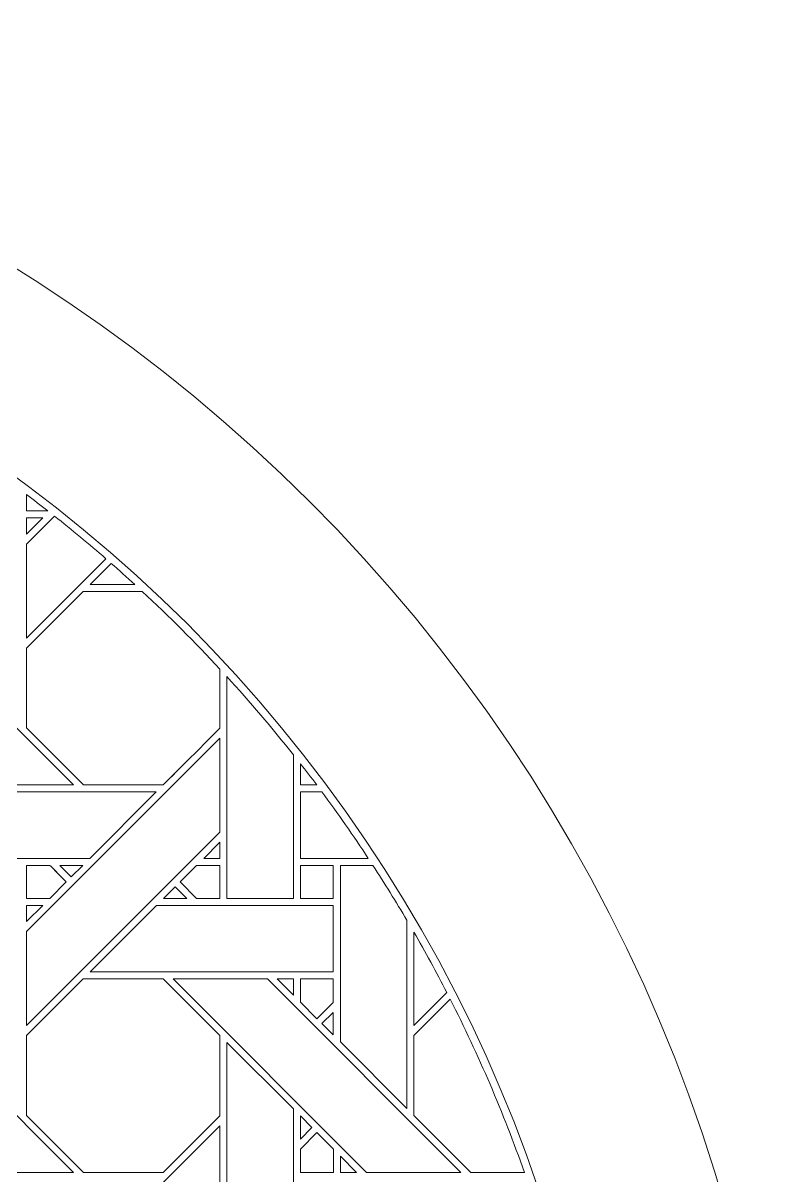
# Model space of a CAD drawing. Header units: inches. Extents: x 8.38 to 16.38, y 5.09 to 13.09.
# Drawn here: x 14.509 to 16.383, y 10.272 to 13.095 of the extents above; entities that cross this region are included whole.
import ezdxf

# ---------------------------------------------------------------- set-up
doc = ezdxf.new("R2010")
doc.units = ezdxf.units.IN
doc.header["$MEASUREMENT"] = 0
doc.layers.add('Design', color=7, linetype='Continuous', lineweight=0)

msp = doc.modelspace()

# ---------------------------------------------------------------- linework, layer by layer
at = {"layer": 'Design'}
for points, knots in [([(12.3829, 13.0948), (10.1737, 13.0948), (8.3829, 11.3039), (8.3829, 9.0948), (8.3829, 6.8856), (10.1737, 5.0948), (12.3829, 5.0948), (14.592, 5.0948), (16.3829, 6.8856), (16.3829, 9.0948), (16.3829, 11.3039), (14.592, 13.0948), (12.3829, 13.0948)], [0, 0, 0, 0, 1, 1, 1, 2, 2, 2, 3, 3, 3, 4, 4, 4, 4]), ([(12.3829, 12.6711), (10.4077, 12.6711), (8.8066, 11.0699), (8.8066, 9.0948), (8.8066, 7.1196), (10.4077, 5.5185), (12.3829, 5.5185), (14.358, 5.5185), (15.9592, 7.1196), (15.9592, 9.0948), (15.9592, 11.0699), (14.358, 12.6711), (12.3829, 12.6711)], [0, 0, 0, 0, 1, 1, 1, 2, 2, 2, 3, 3, 3, 4, 4, 4, 4]), ([(14.5697, 11.9006), (14.5697, 11.9006), (14.5179, 11.9006), (14.5179, 11.9006), (14.5179, 11.9006), (14.5179, 11.9404), (14.5179, 11.9404), (14.5353, 11.9273), (14.5526, 11.914), (14.5697, 11.9006)], [0, 0, 0, 0, 1, 1, 1, 2, 2, 2, 3, 3, 3, 3]), ([(14.5179, 11.5892), (14.5179, 11.5892), (14.5179, 11.8193), (14.5179, 11.8193), (14.5179, 11.8193), (14.5863, 11.8877), (14.5863, 11.8877), (14.629, 11.8539), (14.6711, 11.8192), (14.7122, 11.7835), (14.7122, 11.7835), (14.5179, 11.5892), (14.5179, 11.5892)], [0, 0, 0, 0, 1, 1, 1, 2, 2, 2, 3, 3, 3, 4, 4, 4, 4]), ([(14.5577, 11.8835), (14.5577, 11.8835), (14.5179, 11.8436), (14.5179, 11.8436), (14.5179, 11.8436), (14.5179, 11.8835), (14.5179, 11.8835), (14.5179, 11.8835), (14.5577, 11.8835), (14.5577, 11.8835)], [0, 0, 0, 0, 1, 1, 1, 2, 2, 2, 3, 3, 3, 3]), ([(14.6737, 11.7207), (14.6737, 11.7207), (14.7251, 11.7721), (14.7251, 11.7721), (14.7445, 11.7551), (14.7637, 11.738), (14.7827, 11.7207), (14.7827, 11.7207), (14.6737, 11.7207), (14.6737, 11.7207)], [0, 0, 0, 0, 1, 1, 1, 2, 2, 2, 3, 3, 3, 3]), ([(14.6329, 11.2299), (14.6329, 11.2299), (14.4018, 11.2299), (14.4018, 11.2299), (14.4018, 11.2299), (13.9283, 11.7035), (13.9283, 11.7035), (13.9283, 11.7035), (14.1592, 11.7035), (14.1592, 11.7035), (14.1592, 11.7035), (14.6329, 11.2299), (14.6329, 11.2299)], [0, 0, 0, 0, 1, 1, 1, 2, 2, 2, 3, 3, 3, 4, 4, 4, 4]), ([(14.9915, 11.5131), (14.9915, 11.5131), (14.9915, 11.3686), (14.9915, 11.3686), (14.9737, 11.3507), (14.8618, 11.2389), (14.8528, 11.2299), (14.8528, 11.2299), (14.6571, 11.2299), (14.6571, 11.2299), (14.6571, 11.2299), (14.5179, 11.3691), (14.5179, 11.3691), (14.5179, 11.3691), (14.5179, 11.5648), (14.5179, 11.5648), (14.5179, 11.5648), (14.6566, 11.7035), (14.6566, 11.7035), (14.6566, 11.7035), (14.8011, 11.7035), (14.8011, 11.7035), (14.8669, 11.6425), (14.9305, 11.5789), (14.9915, 11.5131)], [0, 0, 0, 0, 1, 1, 1, 2, 2, 2, 3, 3, 3, 4, 4, 4, 5, 5, 5, 6, 6, 6, 7, 7, 7, 8, 8, 8, 8]), ([(14.9915, 11.5131), (14.9915, 11.5131), (14.9915, 11.3686), (14.9915, 11.3686), (14.9737, 11.3506), (14.8617, 11.2389), (14.8528, 11.2299), (14.8528, 11.2299), (14.6571, 11.2299), (14.6571, 11.2299), (14.6571, 11.2299), (14.5179, 11.3691), (14.5179, 11.3691), (14.5179, 11.3691), (14.5179, 11.5648), (14.5179, 11.5648), (14.5179, 11.5648), (14.6566, 11.7035), (14.6566, 11.7035), (14.6566, 11.7035), (14.8011, 11.7035), (14.8011, 11.7035), (14.8669, 11.6425), (14.9305, 11.5789), (14.9915, 11.5131)], [0, 0, 0, 0, 1, 1, 1, 2, 2, 2, 3, 3, 3, 4, 4, 4, 5, 5, 5, 6, 6, 6, 7, 7, 7, 8, 8, 8, 8]), ([(15.0087, 10.9519), (15.0087, 10.9519), (15.0087, 11.4947), (15.0087, 11.4947), (15.0651, 11.433), (15.1194, 11.3692), (15.1714, 11.3036), (15.1714, 11.3036), (15.1714, 10.9519), (15.1714, 10.9519), (15.1714, 10.9519), (15.0087, 10.9519), (15.0087, 10.9519)], [0, 0, 0, 0, 1, 1, 1, 2, 2, 2, 3, 3, 3, 4, 4, 4, 4]), ([(14.9915, 11.1141), (14.9915, 11.1141), (14.5179, 10.6404), (14.5179, 10.6404), (14.5179, 10.6404), (14.5179, 10.8705), (14.5179, 10.8705), (14.5179, 10.8705), (14.9915, 11.3441), (14.9915, 11.3441), (14.9915, 11.3441), (14.9915, 11.1141), (14.9915, 11.1141)], [0, 0, 0, 0, 1, 1, 1, 2, 2, 2, 3, 3, 3, 4, 4, 4, 4]), ([(15.1887, 11.2816), (15.2022, 11.2644), (15.2155, 11.2471), (15.2286, 11.2297), (15.2286, 11.2297), (15.1887, 11.2297), (15.1887, 11.2297), (15.1887, 11.2297), (15.1887, 11.2816), (15.1887, 11.2816)], [0, 0, 0, 0, 1, 1, 1, 2, 2, 2, 3, 3, 3, 3]), ([(14.8357, 11.2126), (14.8357, 11.2126), (14.673, 11.0499), (14.673, 11.0499), (14.673, 11.0499), (14.24, 11.0499), (14.24, 11.0499), (14.24, 11.0499), (14.24, 11.2126), (14.24, 11.2126), (14.24, 11.2126), (14.8357, 11.2126), (14.8357, 11.2126)], [0, 0, 0, 0, 1, 1, 1, 2, 2, 2, 3, 3, 3, 4, 4, 4, 4]), ([(15.1887, 11.0499), (15.1887, 11.0499), (15.1887, 11.2126), (15.1887, 11.2126), (15.1887, 11.2126), (15.2413, 11.2126), (15.2413, 11.2126), (15.2807, 11.1595), (15.3185, 11.1052), (15.355, 11.0499), (15.355, 11.0499), (15.1887, 11.0499), (15.1887, 11.0499)], [0, 0, 0, 0, 1, 1, 1, 2, 2, 2, 3, 3, 3, 4, 4, 4, 4]), ([(14.9517, 11.0499), (14.9517, 11.0499), (14.9915, 11.0897), (14.9915, 11.0897), (14.9915, 11.0897), (14.9915, 11.0499), (14.9915, 11.0499), (14.9915, 11.0499), (14.9517, 11.0499), (14.9517, 11.0499)], [0, 0, 0, 0, 1, 1, 1, 2, 2, 2, 3, 3, 3, 3]), ([(14.5748, 10.9519), (14.5748, 10.9519), (14.5179, 10.9519), (14.5179, 10.9519), (14.5179, 10.9519), (14.5179, 11.0327), (14.5179, 11.0327), (14.5179, 11.0327), (14.5749, 11.0327), (14.5749, 11.0327), (14.5801, 11.0276), (14.6108, 10.9967), (14.6153, 10.9923), (14.6153, 10.9923), (14.5748, 10.9519), (14.5748, 10.9519)], [0, 0, 0, 0, 1, 1, 1, 2, 2, 2, 3, 3, 3, 4, 4, 4, 5, 5, 5, 5]), ([(14.6153, 10.9923), (14.6153, 10.9923), (14.5748, 10.9519), (14.5748, 10.9519), (14.5748, 10.9519), (14.5179, 10.9519), (14.5179, 10.9519), (14.5179, 10.9519), (14.5179, 11.0327), (14.5179, 11.0327), (14.5179, 11.0327), (14.5749, 11.0327), (14.5749, 11.0327), (14.58, 11.0277), (14.6107, 10.9969), (14.6153, 10.9923)], [0, 0, 0, 0, 1, 1, 1, 2, 2, 2, 3, 3, 3, 4, 4, 4, 5, 5, 5, 5]), ([(14.5993, 11.0326), (14.5993, 11.0326), (14.6557, 11.0326), (14.6557, 11.0326), (14.6557, 11.0326), (14.6275, 11.0045), (14.6275, 11.0045), (14.6275, 11.0045), (14.5993, 11.0326), (14.5993, 11.0326)], [0, 0, 0, 0, 1, 1, 1, 2, 2, 2, 3, 3, 3, 3]), ([(14.9344, 10.9519), (14.9344, 10.9519), (14.8941, 10.9923), (14.8941, 10.9923), (14.8941, 10.9923), (14.9345, 11.0327), (14.9345, 11.0327), (14.9345, 11.0327), (14.9915, 11.0327), (14.9915, 11.0327), (14.9915, 11.0327), (14.9915, 10.9519), (14.9915, 10.9519), (14.9915, 10.9519), (14.9344, 10.9519), (14.9344, 10.9519)], [0, 0, 0, 0, 1, 1, 1, 2, 2, 2, 3, 3, 3, 4, 4, 4, 5, 5, 5, 5]), ([(14.8941, 10.9923), (14.8941, 10.9923), (14.9345, 11.0327), (14.9345, 11.0327), (14.9345, 11.0327), (14.9915, 11.0327), (14.9915, 11.0327), (14.9915, 11.0327), (14.9915, 10.9519), (14.9915, 10.9519), (14.9915, 10.9519), (14.9344, 10.9519), (14.9344, 10.9519), (14.9344, 10.9519), (14.8941, 10.9923), (14.8941, 10.9923)], [0, 0, 0, 0, 1, 1, 1, 2, 2, 2, 3, 3, 3, 4, 4, 4, 5, 5, 5, 5]), ([(15.1887, 10.9519), (15.1887, 10.9519), (15.1887, 11.0327), (15.1887, 11.0327), (15.1887, 11.0327), (15.269, 11.0327), (15.269, 11.0327), (15.269, 11.0327), (15.269, 10.9519), (15.269, 10.9519), (15.269, 10.9519), (15.1887, 10.9519), (15.1887, 10.9519)], [0, 0, 0, 0, 1, 1, 1, 2, 2, 2, 3, 3, 3, 4, 4, 4, 4]), ([(15.269, 10.9519), (15.269, 10.9519), (15.1887, 10.9519), (15.1887, 10.9519), (15.1887, 10.9519), (15.1887, 11.0327), (15.1887, 11.0327), (15.1887, 11.0327), (15.269, 11.0327), (15.269, 11.0327), (15.269, 11.0327), (15.269, 10.9519), (15.269, 10.9519)], [0, 0, 0, 0, 1, 1, 1, 2, 2, 2, 3, 3, 3, 4, 4, 4, 4]), ([(15.4494, 10.8985), (15.4494, 10.8985), (15.4494, 10.4375), (15.4494, 10.4375), (15.4494, 10.4375), (15.2865, 10.6004), (15.2865, 10.6004), (15.2865, 10.6004), (15.2865, 11.0326), (15.2865, 11.0326), (15.2865, 11.0326), (15.3663, 11.0326), (15.3663, 11.0326), (15.395, 10.9886), (15.4227, 10.9439), (15.4494, 10.8985)], [0, 0, 0, 0, 1, 1, 1, 2, 2, 2, 3, 3, 3, 4, 4, 4, 5, 5, 5, 5]), ([(14.9102, 10.9519), (14.9102, 10.9519), (14.8537, 10.9519), (14.8537, 10.9519), (14.8537, 10.9519), (14.8819, 10.9801), (14.8819, 10.9801), (14.8819, 10.9801), (14.9102, 10.9519), (14.9102, 10.9519)], [0, 0, 0, 0, 1, 1, 1, 2, 2, 2, 3, 3, 3, 3]), ([(14.5577, 10.9347), (14.5577, 10.9347), (14.5179, 10.8949), (14.5179, 10.8949), (14.5179, 10.8949), (14.5179, 10.9347), (14.5179, 10.9347), (14.5179, 10.9347), (14.5577, 10.9347), (14.5577, 10.9347)], [0, 0, 0, 0, 1, 1, 1, 2, 2, 2, 3, 3, 3, 3]), ([(15.269, 10.9347), (15.269, 10.9347), (15.269, 10.7719), (15.269, 10.7719), (15.269, 10.7719), (14.6737, 10.7719), (14.6737, 10.7719), (14.6737, 10.7719), (14.8365, 10.9347), (14.8365, 10.9347), (14.8365, 10.9347), (15.269, 10.9347), (15.269, 10.9347)], [0, 0, 0, 0, 1, 1, 1, 2, 2, 2, 3, 3, 3, 4, 4, 4, 4]), ([(15.4666, 10.6404), (15.4666, 10.6404), (15.4666, 10.8695), (15.4666, 10.8695), (15.4947, 10.8208), (15.5216, 10.7714), (15.5474, 10.7213), (15.5474, 10.7213), (15.4666, 10.6404), (15.4666, 10.6404)], [0, 0, 0, 0, 1, 1, 1, 2, 2, 2, 3, 3, 3, 3]), ([(14.6329, 10.2811), (14.6329, 10.2811), (14.4018, 10.2811), (14.4018, 10.2811), (14.4018, 10.2811), (13.9283, 10.7548), (13.9283, 10.7548), (13.9283, 10.7548), (14.1592, 10.7548), (14.1592, 10.7548), (14.1592, 10.7548), (14.6329, 10.2811), (14.6329, 10.2811)], [0, 0, 0, 0, 1, 1, 1, 2, 2, 2, 3, 3, 3, 4, 4, 4, 4]), ([(14.8528, 10.2812), (14.8528, 10.2812), (14.6571, 10.2812), (14.6571, 10.2812), (14.6571, 10.2812), (14.5179, 10.4204), (14.5179, 10.4204), (14.5179, 10.4204), (14.5179, 10.6161), (14.5179, 10.6161), (14.5179, 10.6161), (14.6566, 10.7548), (14.6566, 10.7548), (14.6566, 10.7548), (14.8528, 10.7548), (14.8528, 10.7548), (14.8528, 10.7548), (14.9915, 10.6161), (14.9915, 10.6161), (14.9915, 10.6161), (14.9915, 10.4199), (14.9915, 10.4199), (14.9737, 10.4019), (14.8618, 10.2902), (14.8528, 10.2812)], [0, 0, 0, 0, 1, 1, 1, 2, 2, 2, 3, 3, 3, 4, 4, 4, 5, 5, 5, 6, 6, 6, 7, 7, 7, 8, 8, 8, 8]), ([(14.9915, 10.4199), (14.9737, 10.4019), (14.8618, 10.2902), (14.8528, 10.2812), (14.8528, 10.2812), (14.6571, 10.2812), (14.6571, 10.2812), (14.6571, 10.2812), (14.5179, 10.4204), (14.5179, 10.4204), (14.5179, 10.4204), (14.5179, 10.6161), (14.5179, 10.6161), (14.5179, 10.6161), (14.6566, 10.7548), (14.6566, 10.7548), (14.6566, 10.7548), (14.8528, 10.7548), (14.8528, 10.7548), (14.8528, 10.7548), (14.9915, 10.6161), (14.9915, 10.6161), (14.9915, 10.6161), (14.9915, 10.4199), (14.9915, 10.4199)], [0, 0, 0, 0, 1, 1, 1, 2, 2, 2, 3, 3, 3, 4, 4, 4, 5, 5, 5, 6, 6, 6, 7, 7, 7, 8, 8, 8, 8]), ([(15.5816, 10.2811), (15.5816, 10.2811), (15.3506, 10.2811), (15.3506, 10.2811), (15.3506, 10.2811), (14.877, 10.7548), (14.877, 10.7548), (14.877, 10.7548), (15.1079, 10.7548), (15.1079, 10.7548), (15.1079, 10.7548), (15.5816, 10.2811), (15.5816, 10.2811)], [0, 0, 0, 0, 1, 1, 1, 2, 2, 2, 3, 3, 3, 4, 4, 4, 4]), ([(15.1321, 10.7548), (15.1321, 10.7548), (15.1715, 10.7548), (15.1715, 10.7548), (15.1715, 10.7548), (15.1715, 10.715), (15.1715, 10.715), (15.1715, 10.715), (15.1321, 10.7548), (15.1321, 10.7548)], [0, 0, 0, 0, 1, 1, 1, 2, 2, 2, 3, 3, 3, 3]), ([(15.269, 10.7548), (15.269, 10.7548), (15.269, 10.6972), (15.269, 10.6972), (15.269, 10.6972), (15.2291, 10.6573), (15.2291, 10.6573), (15.2291, 10.6573), (15.1887, 10.6976), (15.1887, 10.6976), (15.1887, 10.6976), (15.1887, 10.7548), (15.1887, 10.7548), (15.1887, 10.7548), (15.269, 10.7548), (15.269, 10.7548)], [0, 0, 0, 0, 1, 1, 1, 2, 2, 2, 3, 3, 3, 4, 4, 4, 5, 5, 5, 5]), ([(15.2291, 10.6573), (15.2291, 10.6573), (15.1887, 10.6976), (15.1887, 10.6976), (15.1887, 10.6976), (15.1887, 10.7548), (15.1887, 10.7548), (15.1887, 10.7548), (15.269, 10.7548), (15.269, 10.7548), (15.269, 10.7548), (15.269, 10.6972), (15.269, 10.6972), (15.269, 10.6972), (15.2291, 10.6573), (15.2291, 10.6573)], [0, 0, 0, 0, 1, 1, 1, 2, 2, 2, 3, 3, 3, 4, 4, 4, 5, 5, 5, 5]), ([(15.6058, 10.2812), (15.6058, 10.2812), (15.4666, 10.4204), (15.4666, 10.4204), (15.4666, 10.4204), (15.4666, 10.6161), (15.4666, 10.6161), (15.4666, 10.6161), (15.5556, 10.7051), (15.5556, 10.7051), (15.625, 10.5687), (15.6857, 10.4271), (15.7373, 10.2812), (15.7373, 10.2812), (15.6058, 10.2812), (15.6058, 10.2812)], [0, 0, 0, 0, 1, 1, 1, 2, 2, 2, 3, 3, 3, 4, 4, 4, 5, 5, 5, 5]), ([(15.6058, 10.2812), (15.6058, 10.2812), (15.4666, 10.4204), (15.4666, 10.4204), (15.4666, 10.4204), (15.4666, 10.6161), (15.4666, 10.6161), (15.4666, 10.6161), (15.5556, 10.7051), (15.5556, 10.7051), (15.625, 10.5687), (15.6857, 10.4271), (15.7373, 10.2812), (15.7373, 10.2812), (15.6058, 10.2812), (15.6058, 10.2812)], [0, 0, 0, 0, 1, 1, 1, 2, 2, 2, 3, 3, 3, 4, 4, 4, 5, 5, 5, 5]), ([(15.269, 10.6729), (15.269, 10.6729), (15.269, 10.6178), (15.269, 10.6178), (15.269, 10.6178), (15.2412, 10.6452), (15.2412, 10.6452), (15.2412, 10.6452), (15.269, 10.6729), (15.269, 10.6729)], [0, 0, 0, 0, 1, 1, 1, 2, 2, 2, 3, 3, 3, 3]), ([(15.0087, 10.0031), (15.0087, 10.0031), (15.0087, 10.599), (15.0087, 10.599), (15.0087, 10.599), (15.1714, 10.4368), (15.1714, 10.4368), (15.1714, 10.4368), (15.1714, 10.0031), (15.1714, 10.0031), (15.1714, 10.0031), (15.0087, 10.0031), (15.0087, 10.0031)], [0, 0, 0, 0, 1, 1, 1, 2, 2, 2, 3, 3, 3, 4, 4, 4, 4]), ([(15.1887, 10.3626), (15.1887, 10.3626), (15.1887, 10.4193), (15.1887, 10.4193), (15.1887, 10.4193), (15.2169, 10.3908), (15.2169, 10.3908), (15.2169, 10.3908), (15.1887, 10.3626), (15.1887, 10.3626)], [0, 0, 0, 0, 1, 1, 1, 2, 2, 2, 3, 3, 3, 3]), ([(14.9915, 10.1654), (14.9915, 10.1654), (14.5179, 9.6917), (14.5179, 9.6917), (14.5179, 9.6917), (14.5179, 9.9218), (14.5179, 9.9218), (14.5179, 9.9218), (14.9915, 10.3954), (14.9915, 10.3954), (14.9915, 10.3954), (14.9915, 10.1654), (14.9915, 10.1654)], [0, 0, 0, 0, 1, 1, 1, 2, 2, 2, 3, 3, 3, 4, 4, 4, 4]), ([(15.1887, 10.2809), (15.1887, 10.2809), (15.1887, 10.3382), (15.1887, 10.3382), (15.1887, 10.3382), (15.2291, 10.3785), (15.2291, 10.3785), (15.2291, 10.3785), (15.2694, 10.3382), (15.2694, 10.3382), (15.2694, 10.3382), (15.2694, 10.2809), (15.2694, 10.2809), (15.2694, 10.2809), (15.1887, 10.2809), (15.1887, 10.2809)], [0, 0, 0, 0, 1, 1, 1, 2, 2, 2, 3, 3, 3, 4, 4, 4, 5, 5, 5, 5]), ([(15.2291, 10.3785), (15.2291, 10.3785), (15.2694, 10.3382), (15.2694, 10.3382), (15.2694, 10.3382), (15.2694, 10.2809), (15.2694, 10.2809), (15.2694, 10.2809), (15.1887, 10.2809), (15.1887, 10.2809), (15.1887, 10.2809), (15.1887, 10.3382), (15.1887, 10.3382), (15.1887, 10.3382), (15.2291, 10.3785), (15.2291, 10.3785)], [0, 0, 0, 0, 1, 1, 1, 2, 2, 2, 3, 3, 3, 4, 4, 4, 5, 5, 5, 5]), ([(15.2866, 10.2811), (15.2866, 10.2811), (15.2866, 10.3209), (15.2866, 10.3209), (15.2866, 10.3209), (15.3264, 10.2811), (15.3264, 10.2811), (15.3264, 10.2811), (15.2866, 10.2811), (15.2866, 10.2811)], [0, 0, 0, 0, 1, 1, 1, 2, 2, 2, 3, 3, 3, 3])]:
    msp.add_open_spline(points, degree=3, knots=knots, dxfattribs=at)

doc.saveas('drawing.dxf')
